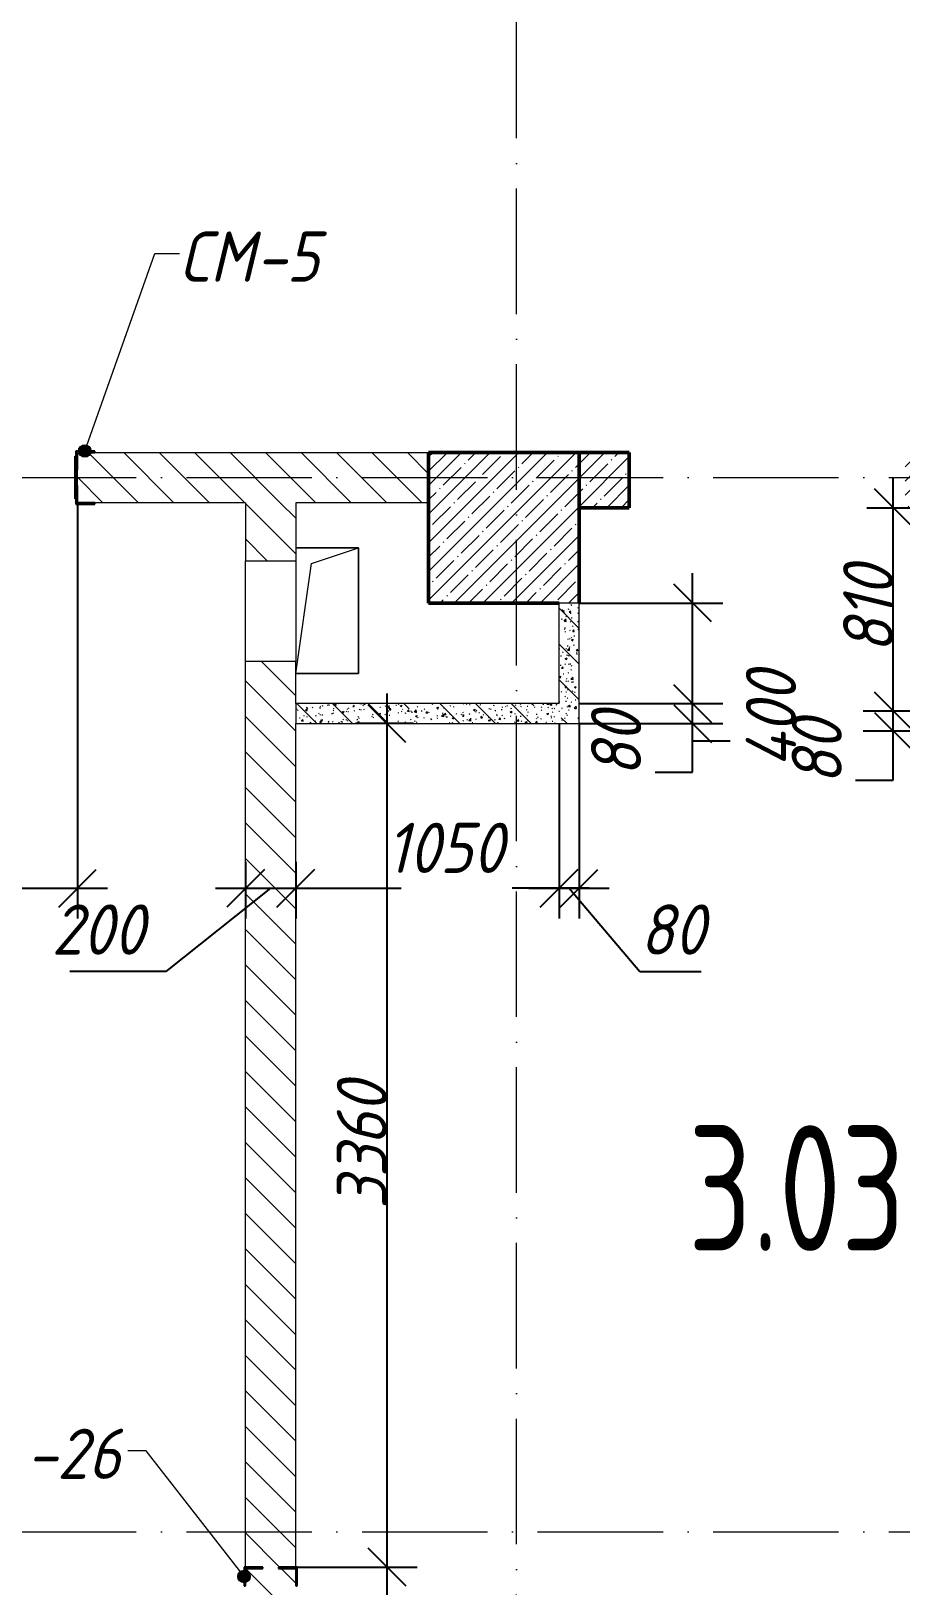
# Model space of a CAD drawing. Header units: millimetres. Extents: x -269418 to 201924, y -5890 to 98643.
# Drawn here: x 23975 to 27443, y 3385 to 9579 of the extents above; entities that cross this region are included whole.
import ezdxf

# ---------------------------------------------------------------- set-up
doc = ezdxf.new("R2010")
doc.units = ezdxf.units.MM
doc.linetypes.add('50_200_ШТРИХ_1Т_ш5_п1_п1_', pattern=[700, 500, -100, 0, -100])
for name, color, linetype, lineweight in [('A-ANNO-DIMS', 7, 'Continuous', 9), ('A-AREA-IDEN', 7, 'Continuous', 9), ('A-FLOR', 7, 'Continuous', 9), ('A-GENM', 7, 'Continuous', 9), ('A-GENM-1', 7, 'Continuous', 25), ('A-GENM-IDEN', 7, 'Continuous', 9), ('A-WALL-3', 7, 'Continuous', 50), ('A-WALL-PATT-2', 7, 'Continuous', 5), ('I-WALL', 7, 'Continuous', 5), ('S-COLS', 7, 'Continuous', 9), ('S-COLS-1', 7, 'Continuous', 5), ('S-COLS-2', 7, 'Continuous', 50), ('Оси-1', 7, '50_200_ШТРИХ_1Т_ш5_п1_п1_', 9)]:
    doc.layers.add(name, color=color, linetype=linetype, lineweight=lineweight)
for name, color, linetype, lineweight, true_color in [('A-WALL-9', 7, 'Continuous', 5, 0x0070df), ('A-WALL-FNSH-2', 7, 'Continuous', 13, 0xce0000), ('A-WALL-FNSH-4', 7, 'Continuous', 13, 0x0070df), ('A-WALL-PATT-1', 7, 'Continuous', 5, 0xce0000), ('A-WALL-PATT-4', 7, 'Continuous', 5, 0x0070df)]:
    doc.layers.add(name, color=color, linetype=linetype, lineweight=lineweight, true_color=true_color)
doc.styles.add('ISOCPEUR_I_2', font='isocpeui.ttf', dxfattribs={"width": 0.9, "height": 200})
doc.styles.add('СПДС', font='ГОСТ тип А.ttf', dxfattribs={"width": 0.9})
doc.dimstyles.new('ISO-2_0_0_9К_СРЕДНИЙ', dxfattribs={"dimscale": 304.8, "dimtxt": 199.196235, "dimasz": 0.492126, "dimexe": 0.393701, "dimexo": 0, "dimgap": 0, "dimtad": 1, "dimdec": 0, "dimzin": 0, "dimdsep": 46, "dimtxsty": 'ISOCPEUR_I_2', "dimblk1": 'OBLIQUE', "dimblk2": 'OBLIQUE', "dimsah": 1, "dimcen": 0.09, "dimdle": 0.393701, "dimazin": 0, "dimtfac": 1, "dimtdec": 4, "dimtix": 1, "dimtmove": 2, "dimatfit": 3, "dimfxl": 1, "dimtvp": 1, "dimtolj": 1, "dimtzin": 0, "dimarcsym": 2})
doc.dimstyles.new('ISO-2_0_0_9К_СРЕДНИЙ_1', dxfattribs={"dimscale": 304.8, "dimtxt": 199.196235, "dimasz": 0.492126, "dimexe": 0.393701, "dimexo": 0, "dimgap": 0, "dimtad": 1, "dimdec": 0, "dimzin": 0, "dimdsep": 46, "dimtxsty": 'ISOCPEUR_I_2', "dimblk1": 'OBLIQUE', "dimblk2": 'OBLIQUE', "dimsah": 1, "dimcen": 0.09, "dimdle": 0.393701, "dimazin": 0, "dimtfac": 1, "dimtdec": 4, "dimtix": 1, "dimtmove": 1, "dimatfit": 3, "dimfxl": 1, "dimtvp": 1, "dimtolj": 1, "dimtzin": 0, "dimarcsym": 2})
doc.dimstyles.new('ISO-2_0_0_9К_СРЕДНИЙ_2', dxfattribs={"dimscale": 304.8, "dimtxt": 199.196235, "dimasz": 0.492126, "dimexe": 0.393701, "dimexo": 0, "dimgap": 0, "dimtad": 1, "dimdec": 0, "dimzin": 0, "dimdsep": 46, "dimtxsty": 'ISOCPEUR_I_2', "dimblk1": 'OBLIQUE', "dimblk2": 'OBLIQUE', "dimsah": 1, "dimcen": 0.09, "dimdle": 0.393701, "dimazin": 0, "dimtfac": 1, "dimtdec": 4, "dimtix": 1, "dimtmove": 0, "dimatfit": 3, "dimfxl": 1, "dimtvp": 1, "dimtolj": 1, "dimtzin": 0, "dimarcsym": 2})
pattern_1 = [(135, (0, 0), (-70.71068, -70.71068), [])]
pattern_2 = [(50, (0, 0), (72.87376, -6.37607), [7.62, -83.82]), (355, (0, 0), (-14.09699, 76.42244), [6.096, -67.056]), (100.451, (6.07, -0.53), (58.77696, 70.04687), [6.476, -71.236]), (46.184, (0, 20.32), (108.43142, -16.81745), [11.43, -125.73]), (96.636, (9.04, 18.92), (94.961, 98.9709), [9.714, -106.854]), (351.184, (0, 20.32), (94.96227, 98.9702), [9.144, -100.584]), (21, (10.16, 15.24), (60.64565, -40.90654), [7.62, -83.82]), (326, (10.16, 15.24), (24.72083, 73.67493), [6.096, -67.056]), (71.451, (15.214, 11.83), (85.36689, 32.76874), [6.476, -71.236]), (37.5, (0, 0), (1.235525, 33.822432), [3.353, -62.89, 3.353, -64.719, -67.31]), (37.5, (0, 0), (1.235525, 33.822432), [-134.315, 3.353, -63.957]), (7.5, (0, 0), (26.728146, 40.07255), [3.353, -35.458, 3.353, -61.366, -25.654]), (7.5, (0, 0), (26.728146, 40.07255), [-103.53, 3.353, -22.301]), (327.5, (-22.657, 0), (54.236318, -2.292117), [3.353, -22.047, 3.353, -75.895, -105.156]), (327.5, (-22.657, 0), (54.236318, -2.292117), [-104.648, 3.353, -101.803]), (317.5, (-32.817, 0), (59.25158, 10.17014), [3.353, -29.667, 3.353, -49.276, -74.676]), (317.5, (-32.817, 0), (59.25158, 10.17014), [-85.649, 3.353, -71.323])]
pattern_3 = [(135, (0, 0), (-142.5612, -142.5612), []), (135, (142.56, 0), (-142.5612, -142.5612), [252.016, -50.403, 3.353, -47.05])]
pattern_4 = [(45, (0, 0), (-57.02463, 57.02463), []), (45, (57.025, 0), (-57.02463, 57.02463), [100.806, -20.161, 3.353, -16.808])]

# ---------------------------------------------------------------- blocks, each defined once
blk = doc.blocks.new('AR_Отверстие прямоугольное _в плите_ - AR_Отверстие прямоугольное _в плите_-24428856-АР1_1_Кладочный план 3 этажа')
at = {"layer": 'A-GENM'}
for p, q in [((125, 250), (-125, 250)), ((-62.5, 187.5), (125, 250)), ((125, -250), (125, 250)), ((-125, -250), (-62.5, 187.5)), ((-125, -250), (125, -250))]:
    blk.add_line(p, q, dxfattribs=at)
blk = doc.blocks.new('Фахверк_СКБ_Уголок - Ф-26_200х3950 h-32688301-АР1_1_Кладочный план 3 этажа')
at = {"layer": 'A-GENM-1'}
for p, q in [((200, 156), (125, 156)), ((125, 156), (125, 81)), ((131, 81), (131, 150)), ((131, 150), (200, 150)), ((200, 150), (200, 156)), ((125, 81), (131, 81)), ((131, 19), (125, 19)), ((125, 19), (125, -56)), ((131, -50), (131, 19)), ((125, -56), (200, -56)), ((200, -50), (131, -50)), ((200, -56), (200, -50))]:
    blk.add_line(p, q, dxfattribs=at)
blk = doc.blocks.new('Фахверк_СКБ_Уголок_Тип 2 - СМ-5_200х2480h-30007438-АР1_1_Кладочный план 3 этажа')
at = {"layer": 'A-GENM-1'}
for p, q in [((125, 156), (125, 81)), ((200, 156), (125, 156)), ((131, 81), (131, 150)), ((131, 150), (200, 150)), ((200, 150), (200, 156)), ((125, 81), (131, 81)), ((131, 19), (125, 19)), ((125, 19), (125, -56)), ((131, -50), (131, 19)), ((125, -56), (200, -56)), ((200, -50), (131, -50)), ((200, -56), (200, -50))]:
    blk.add_line(p, q, dxfattribs=at)
blk = doc.blocks.new('Стойка_Влож_Полоса боковая - Полоса-27101091-АР1_1_Кладочный план 3 этажа')
at = {"layer": 'A-GENM'}
for p, q in [((-5, 85), (0, 85)), ((-5, -85), (-5, 85)), ((0, 31), (0, -31)), ((0, -85), (-5, -85))]:
    blk.add_line(p, q, dxfattribs=at)
blk = doc.blocks.new('_Oblique')
at = {"color": 0, "linetype": 'ByBlock', "lineweight": -2}
blk.add_line((-0.5, -0.5), (0.5, 0.5), dxfattribs=at)
blk = doc.blocks.new('DIMBLOCK189-АР1_1_Кладочный план 3 этажа')
at = {"layer": 'A-ANNO-DIMS', "color": 0, "lineweight": -2, "transparency": 16777216}
for p, q in [((24830, 6269.9), (24830, 6043.9)), ((25030, 6269.9), (25030, 6043.9)), ((24930, 6163.9), (24511.9, 5833)), ((24710, 6163.9), (25150, 6163.9)), ((24511.9, 5833), (24129.5, 5833))]:
    blk.add_line(p, q, dxfattribs=at)
at = {"layer": 'Defpoints', "color": 0, "transparency": 16777216}
for p in [(24830, 6269.9), (25030, 6269.9), (25030, 6163.9)]:
    blk.add_point(p, dxfattribs=at)
at = {"layer": 'A-ANNO-DIMS', "color": 0, "lineweight": -2, "transparency": 16777216, "xscale": 150, "yscale": 150, "zscale": 150, "rotation": 180}
blk.add_blockref('_Oblique', (24830, 6163.9), dxfattribs=at)
at = {"layer": 'A-ANNO-DIMS', "color": 0, "lineweight": -2, "transparency": 16777216, "xscale": 150, "yscale": 150, "zscale": 150}
blk.add_blockref('_Oblique', (25030, 6163.9), dxfattribs=at)
at = {"layer": 'A-ANNO-DIMS', "color": 0, "transparency": 16777216, "insert": (24056.8, 6099.7), "char_height": 200, "width": 455.087, "attachment_point": 1, "line_spacing_factor": 1.149209, "style": 'ISOCPEUR_I_2'}
blk.add_mtext('\\A1;200', dxfattribs=at)
blk = doc.blocks.new('DIMBLOCK190-АР1_1_Кладочный план 3 этажа')
at = {"layer": 'A-ANNO-DIMS', "color": 0, "lineweight": -2, "transparency": 16777216}
for p, q in [((26080, 6818.9), (26080, 6043.9)), ((25030, 6269.9), (25030, 6043.9)), ((24910, 6163.9), (25450.3, 6163.9)), ((26200, 6163.9), (25892.5, 6163.9))]:
    blk.add_line(p, q, dxfattribs=at)
at = {"layer": 'Defpoints', "color": 0, "transparency": 16777216}
for p in [(26080, 6818.9), (25030, 6269.9), (26080, 6163.9)]:
    blk.add_point(p, dxfattribs=at)
at = {"layer": 'A-ANNO-DIMS', "color": 0, "lineweight": -2, "transparency": 16777216, "xscale": 150, "yscale": 150, "zscale": 150, "rotation": 180}
blk.add_blockref('_Oblique', (25030, 6163.9), dxfattribs=at)
at = {"layer": 'A-ANNO-DIMS', "color": 0, "lineweight": -2, "transparency": 16777216, "xscale": 150, "yscale": 150, "zscale": 150}
blk.add_blockref('_Oblique', (26080, 6163.9), dxfattribs=at)
at = {"layer": 'A-ANNO-DIMS', "color": 0, "transparency": 16777216, "insert": (25391, 6425.2), "char_height": 200, "width": 560.814, "attachment_point": 1, "line_spacing_factor": 1.149209, "style": 'ISOCPEUR_I_2'}
blk.add_mtext('\\A1;1050', dxfattribs=at)
blk = doc.blocks.new('DIMBLOCK191-АР1_1_Кладочный план 3 этажа')
at = {"layer": 'A-ANNO-DIMS', "color": 0, "lineweight": -2, "transparency": 16777216}
for p, q in [((26080, 6818.9), (26080, 6043.9)), ((26160, 6820), (26160, 6043.9)), ((25960, 6163.9), (26280, 6163.9)), ((26120, 6163.9), (26402.7, 5833)), ((26402.7, 5833), (26646.5, 5833))]:
    blk.add_line(p, q, dxfattribs=at)
at = {"layer": 'Defpoints', "color": 0, "transparency": 16777216}
for p in [(26080, 6818.9), (26160, 6820), (26160, 6163.9)]:
    blk.add_point(p, dxfattribs=at)
at = {"layer": 'A-ANNO-DIMS', "color": 0, "lineweight": -2, "transparency": 16777216, "xscale": 150, "yscale": 150, "zscale": 150, "rotation": 180}
blk.add_blockref('_Oblique', (26080, 6163.9), dxfattribs=at)
at = {"layer": 'A-ANNO-DIMS', "color": 0, "lineweight": -2, "transparency": 16777216, "xscale": 150, "yscale": 150, "zscale": 150}
blk.add_blockref('_Oblique', (26160, 6163.9), dxfattribs=at)
at = {"layer": 'A-ANNO-DIMS', "color": 0, "transparency": 16777216, "insert": (26402.7, 6099.7), "char_height": 200, "width": 303.391, "attachment_point": 1, "line_spacing_factor": 1.149209, "style": 'ISOCPEUR_I_2'}
blk.add_mtext('\\A1;80', dxfattribs=at)
blk = doc.blocks.new('DIMBLOCK199-АР1_1_Кладочный план 3 этажа')
at = {"layer": 'A-ANNO-DIMS', "color": 0, "lineweight": -2, "transparency": 16777216}
for p, q in [((24160, 7700), (24160, 6043.9)), ((22510, 7070), (22510, 6043.9)), ((22390, 6163.9), (24280, 6163.9))]:
    blk.add_line(p, q, dxfattribs=at)
at = {"layer": 'Defpoints', "color": 0, "transparency": 16777216}
for p in [(24160, 7700), (22510, 7070), (24160, 6163.9)]:
    blk.add_point(p, dxfattribs=at)
at = {"layer": 'A-ANNO-DIMS', "color": 0, "lineweight": -2, "transparency": 16777216, "xscale": 150, "yscale": 150, "zscale": 150, "rotation": 180}
blk.add_blockref('_Oblique', (22510, 6163.9), dxfattribs=at)
at = {"layer": 'A-ANNO-DIMS', "color": 0, "lineweight": -2, "transparency": 16777216, "xscale": 150, "yscale": 150, "zscale": 150}
blk.add_blockref('_Oblique', (24160, 6163.9), dxfattribs=at)
at = {"layer": 'A-ANNO-DIMS', "color": 0, "transparency": 16777216, "insert": (23335, 6263.9), "char_height": 200, "width": 560.814, "attachment_point": 5, "style": 'ISOCPEUR_I_2'}
blk.add_mtext('\\A1;1650', dxfattribs=at)
blk = doc.blocks.new('DIMBLOCK221-АР1_1_Кладочный план 3 этажа')
at = {"layer": 'A-ANNO-DIMS', "color": 0, "lineweight": -2, "transparency": 16777216}
for p, q in [((27412.6, 6670), (27412.6, 6990)), ((27628.6, 6870), (27292.6, 6870)), ((27629.7, 6790), (27292.6, 6790)), ((27412.6, 6595.2), (27412.6, 6790)), ((27262.6, 6595.2), (27412.6, 6595.2))]:
    blk.add_line(p, q, dxfattribs=at)
at = {"layer": 'Defpoints', "color": 0, "transparency": 16777216}
for p in [(27412.6, 6870), (27628.6, 6870), (27629.7, 6790)]:
    blk.add_point(p, dxfattribs=at)
at = {"layer": 'A-ANNO-DIMS', "color": 0, "lineweight": -2, "transparency": 16777216, "xscale": 150, "yscale": 150, "zscale": 150}
for p, rotation in [((27412.6, 6870), 90), ((27412.6, 6790), 270)]:
    blk.add_blockref('_Oblique', p, dxfattribs=dict(at, rotation=rotation))
at = {"layer": 'A-ANNO-DIMS', "color": 0, "transparency": 16777216, "insert": (27007.4, 6576.8), "char_height": 200, "width": 303.391, "attachment_point": 1, "rotation": 90, "line_spacing_factor": 1.149209, "style": 'ISOCPEUR_I_2'}
blk.add_mtext('\\A1;80', dxfattribs=at)
blk = doc.blocks.new('DIMBLOCK222-АР1_1_Кладочный план 3 этажа')
at = {"layer": 'A-ANNO-DIMS', "color": 0, "lineweight": -2, "transparency": 16777216}
for p, q in [((27412.6, 6750), (27412.6, 7800)), ((27306.5, 7680), (27532.6, 7680)), ((27628.6, 6870), (27292.6, 6870))]:
    blk.add_line(p, q, dxfattribs=at)
at = {"layer": 'Defpoints', "color": 0, "transparency": 16777216}
for p in [(27306.5, 7680), (27412.6, 7680), (27628.6, 6870)]:
    blk.add_point(p, dxfattribs=at)
at = {"layer": 'A-ANNO-DIMS', "color": 0, "lineweight": -2, "transparency": 16777216, "xscale": 150, "yscale": 150, "zscale": 150}
for p, rotation in [((27412.6, 7680), 90), ((27412.6, 6870), 270)]:
    blk.add_blockref('_Oblique', p, dxfattribs=dict(at, rotation=rotation))
at = {"layer": 'A-ANNO-DIMS', "color": 0, "transparency": 16777216, "insert": (27312.6, 7275), "char_height": 200, "width": 409.118, "attachment_point": 5, "rotation": 90, "style": 'ISOCPEUR_I_2'}
blk.add_mtext('\\A1;810', dxfattribs=at)
blk = doc.blocks.new('DIMBLOCK223-АР1_1_Кладочный план 3 этажа')
at = {"layer": 'A-ANNO-DIMS', "color": 0, "lineweight": -2, "transparency": 16777216}
for p, q in [((26612.6, 6700), (26612.6, 7020)), ((26163, 6900), (26732.6, 6900)), ((26160, 6820), (26732.6, 6820)), ((26612.6, 6626.6), (26612.6, 6820)), ((26462.6, 6626.6), (26612.6, 6626.6))]:
    blk.add_line(p, q, dxfattribs=at)
at = {"layer": 'Defpoints', "color": 0, "transparency": 16777216}
for p in [(26163, 6900), (26612.6, 6900), (26160, 6820)]:
    blk.add_point(p, dxfattribs=at)
at = {"layer": 'A-ANNO-DIMS', "color": 0, "lineweight": -2, "transparency": 16777216, "xscale": 150, "yscale": 150, "zscale": 150}
for p, rotation in [((26612.6, 6900), 90), ((26612.6, 6820), 270)]:
    blk.add_blockref('_Oblique', p, dxfattribs=dict(at, rotation=rotation))
at = {"layer": 'A-ANNO-DIMS', "color": 0, "transparency": 16777216, "insert": (26207.4, 6608.2), "char_height": 200, "width": 303.391, "attachment_point": 1, "rotation": 90, "line_spacing_factor": 1.149209, "style": 'ISOCPEUR_I_2'}
blk.add_mtext('\\A1;80', dxfattribs=at)
blk = doc.blocks.new('DIMBLOCK224-АР1_1_Кладочный план 3 этажа')
at = {"layer": 'A-ANNO-DIMS', "color": 0, "lineweight": -2, "transparency": 16777216}
for p, q in [((26612.6, 6780), (26612.6, 7420)), ((26160, 7300), (26732.6, 7300)), ((26163, 6900), (26732.6, 6900)), ((26612.6, 6750), (26612.6, 6900)), ((26762.6, 6750), (26612.6, 6750))]:
    blk.add_line(p, q, dxfattribs=at)
at = {"layer": 'Defpoints', "color": 0, "transparency": 16777216}
for p in [(26160, 7300), (26612.6, 7300), (26163, 6900)]:
    blk.add_point(p, dxfattribs=at)
at = {"layer": 'A-ANNO-DIMS', "color": 0, "lineweight": -2, "transparency": 16777216, "xscale": 150, "yscale": 150, "zscale": 150}
for p, rotation in [((26612.6, 7300), 90), ((26612.6, 6900), 270)]:
    blk.add_blockref('_Oblique', p, dxfattribs=dict(at, rotation=rotation))
at = {"layer": 'A-ANNO-DIMS', "color": 0, "transparency": 16777216, "insert": (26824.9, 6646.6), "char_height": 200, "width": 473.474, "attachment_point": 1, "rotation": 90, "line_spacing_factor": 1.149209, "style": 'ISOCPEUR_I_2'}
blk.add_mtext('\\A1;400', dxfattribs=at)
blk = doc.blocks.new('DIMBLOCK285-АР1_1_Кладочный план 3 этажа')
at = {"layer": 'A-ANNO-DIMS', "color": 0, "lineweight": -2, "transparency": 16777216}
for p, q in [((25393.8, 6940), (25393.8, 3340)), ((25499.8, 6820), (25273.8, 6820)), ((25036, 3460), (25513.8, 3460))]:
    blk.add_line(p, q, dxfattribs=at)
at = {"layer": 'Defpoints', "color": 0, "transparency": 16777216}
for p in [(25499.8, 6820), (25036, 3460), (25393.8, 3460)]:
    blk.add_point(p, dxfattribs=at)
at = {"layer": 'A-ANNO-DIMS', "color": 0, "lineweight": -2, "transparency": 16777216, "xscale": 150, "yscale": 150, "zscale": 150}
for p, rotation in [((25393.8, 6820), 90), ((25393.8, 3460), 270)]:
    blk.add_blockref('_Oblique', p, dxfattribs=dict(at, rotation=rotation))
at = {"layer": 'A-ANNO-DIMS', "color": 0, "transparency": 16777216, "insert": (25293.8, 5140), "char_height": 200, "width": 606.782, "attachment_point": 5, "rotation": 90, "style": 'ISOCPEUR_I_2'}
blk.add_mtext('\\A1;3360', dxfattribs=at)
blk = doc.blocks.new('DIMBLOCK286-АР1_1_Кладочный план 3 этажа')
at = {"layer": 'A-ANNO-DIMS', "color": 0, "lineweight": -2, "transparency": 16777216}
for p, q in [((25393.8, 3580), (25393.8, -20)), ((25036, 3460), (25513.8, 3460)), ((25499.8, 100), (25273.8, 100))]:
    blk.add_line(p, q, dxfattribs=at)
at = {"layer": 'Defpoints', "color": 0, "transparency": 16777216}
for p in [(25036, 3460), (25393.8, 100), (25499.8, 100)]:
    blk.add_point(p, dxfattribs=at)
at = {"layer": 'A-ANNO-DIMS', "color": 0, "lineweight": -2, "transparency": 16777216, "xscale": 150, "yscale": 150, "zscale": 150}
for p, rotation in [((25393.8, 3460), 90), ((25393.8, 100), 270)]:
    blk.add_blockref('_Oblique', p, dxfattribs=dict(at, rotation=rotation))
at = {"layer": 'A-ANNO-DIMS', "color": 0, "transparency": 16777216, "insert": (25293.8, 1780), "char_height": 200, "width": 606.782, "attachment_point": 5, "rotation": 90, "style": 'ISOCPEUR_I_2'}
blk.add_mtext('\\A1;3360', dxfattribs=at)

msp = doc.modelspace()

# ---------------------------------------------------------------- hatches: boundary and pattern name
at = {"layer": 'A-GENM-IDEN'}
h = msp.add_hatch(color=256, dxfattribs=at)
edge = h.paths.add_edge_path(flags=0)
edge.add_arc((24189, 7906), 25, 0, 360)
h = msp.add_hatch(color=256, dxfattribs=at)
edge = h.paths.add_edge_path(flags=0)
edge.add_arc((24824, 3422.5), 25, 0, 360)
at = {"layer": 'A-WALL-PATT-1'}
h = msp.add_hatch(dxfattribs=at)
h.set_pattern_fill('FP_1', color=256, style=0, pattern_type=2)
h.set_pattern_definition(pattern_1)
h.paths.add_polyline_path([(24229, 7700), (25560, 7700), (25560, 7900), (24160, 7900), (24160, 7700)], flags=0)
h = msp.add_hatch(dxfattribs=at)
h.set_pattern_fill('FP_1', color=256, style=0, pattern_type=2)
h.set_pattern_definition(pattern_1)
h.paths.add_polyline_path([(24899, 100), (25030, 100), (25030, 3454), (24961, 3454), (24961, 3460), (25030, 3460), (25030, 7069), (24830, 7069), (24830, 3460), (24899, 3460), (24899, 3454), (24830, 3454), (24830.2, 106), (24899, 106)], flags=0)
h.paths.add_polyline_path([(25030, 7469), (25030, 7700), (24830, 7700), (24830, 7469)], flags=0)
at = {"layer": 'A-WALL-PATT-2'}
h = msp.add_hatch(dxfattribs=at)
h.set_pattern_fill('FP_4', color=256, style=0, pattern_type=2)
h.set_pattern_definition(pattern_4)
h.paths.add_polyline_path([(28723.4, 7680), (29209.7, 7680), (29209.7, 7900), (28109.7, 7900), (28109.7, 7680), (28189.7, 7680)], flags=0)
h.paths.add_polyline_path([(26360, 7680), (26360, 7900), (26160, 7900), (26160, 7680)], flags=0)
h.paths.add_polyline_path([(27460, 7680), (27709.7, 7680), (27709.7, 7900), (27460, 7900)], flags=0)
at = {"layer": 'A-WALL-PATT-4'}
h = msp.add_hatch(dxfattribs=at)
h.set_pattern_fill('FP_6', color=256, style=0, pattern_type=2)
h.set_pattern_definition(pattern_2)
h.paths.add_polyline_path([(26160, 6820), (26160, 7300), (26080, 7300), (26080, 6820)], flags=0)
h = msp.add_hatch(dxfattribs=at)
h.set_pattern_fill('FP_7', color=256, style=0, pattern_type=2)
h.set_pattern_definition(pattern_3)
h.paths.add_polyline_path([(26160, 6820), (26160, 7300), (26080, 7300), (26080, 6820)], flags=0)
h = msp.add_hatch(dxfattribs=at)
h.set_pattern_fill('FP_6', color=256, style=0, pattern_type=2)
h.set_pattern_definition(pattern_2)
h.paths.add_polyline_path([(26015.7, 6820), (26080, 6820), (26080, 6900), (25030, 6900), (25030, 6820)], flags=0)
h = msp.add_hatch(dxfattribs=at)
h.set_pattern_fill('FP_7', color=256, style=0, pattern_type=2)
h.set_pattern_definition(pattern_3)
h.paths.add_polyline_path([(26015.7, 6820), (26080, 6820), (26080, 6900), (25030, 6900), (25030, 6820)], flags=0)
at = {"layer": 'S-COLS-1'}
h = msp.add_hatch(dxfattribs=at)
h.set_pattern_fill('FP_4', color=256, style=0, pattern_type=2)
h.set_pattern_definition(pattern_4)
h.paths.add_polyline_path([(26080, 7300), (26160, 7300), (26160, 7900), (25560, 7900), (25560, 7300), (26015.7, 7300)], flags=0)

# ---------------------------------------------------------------- linework, layer by layer
at = {"layer": 'A-FLOR'}
for p, q in [((25030, 7520), (25280, 7520)), ((25280, 7520), (25280, 7020)), ((25280, 7020), (25030, 7020))]:
    msp.add_line(p, q, dxfattribs=at)
at = {"layer": 'A-GENM-IDEN'}
for p, q in [((24189, 7906), (24468, 8692.9)), ((24468, 8692.9), (24566.8, 8692.9)), ((24433.9, 3923.7), (24360.9, 3923.7)), ((24824, 3422.5), (24433.9, 3923.7))]:
    msp.add_line(p, q, dxfattribs=at)
for centre in [(24189, 7906), (24824, 3422.5)]:
    msp.add_circle(centre, 25, dxfattribs=at)
at = {"layer": 'A-WALL-3'}
for p, q in [((26160, 7680), (26160, 7900)), ((26160, 7900), (26360, 7900)), ((26360, 7680), (26360, 7900)), ((26160, 7680), (26360, 7680))]:
    msp.add_line(p, q, dxfattribs=at)
at = {"layer": 'A-WALL-9'}
for p, q in [((26160, 7300), (26080, 7300)), ((25030, 6900), (25030, 6820))]:
    msp.add_line(p, q, dxfattribs=at)
at = {"layer": 'A-WALL-FNSH-2'}
for p, q in [((24229, 7900), (25560, 7900)), ((25560, 7700), (25560, 7900)), ((24160, 7769), (24160, 7831)), ((24830, 7700), (24229, 7700)), ((24830, 7700), (24830, 7469)), ((25030, 7700), (25030, 7469)), ((25560, 7700), (25030, 7700)), ((24830, 7469), (25030, 7469)), ((24830, 3460), (24830, 7069)), ((24830, 7069), (25030, 7069)), ((25030, 6900), (25030, 7069)), ((25030, 3460), (25030, 6820))]:
    msp.add_line(p, q, dxfattribs=at)
at = {"layer": 'A-WALL-FNSH-4'}
for p, q in [((26080, 6900), (26080, 7300)), ((26160, 6820), (26160, 7300)), ((26080, 6900), (25030, 6900)), ((25030, 6820), (26160, 6820))]:
    msp.add_line(p, q, dxfattribs=at)
at = {"layer": 'I-WALL'}
for p, q in [((24830, 7069), (24830, 7469)), ((25030, 7469), (25030, 7069))]:
    msp.add_line(p, q, dxfattribs=at)
at = {"layer": 'S-COLS'}
msp.add_line((26160, 7300), (26080, 7300), dxfattribs=at)
at = {"layer": 'S-COLS-2'}
for p, q in [((25560, 7300), (25560, 7900)), ((25560, 7900), (26160, 7900)), ((26160, 7300), (26160, 7900)), ((26080, 7300), (25560, 7300))]:
    msp.add_line(p, q, dxfattribs=at)
at = {"layer": 'Оси-1'}
for p, q in [((25910, -4150), (25910, 28636.9)), ((-6210, 7800), (125951.6, 7800)), ((-6210, 3600), (125951.6, 3600))]:
    msp.add_line(p, q, dxfattribs=at)

# ---------------------------------------------------------------- block references
at = {"layer": 'A-GENM'}
for name, p in [('Стойка_Влож_Полоса боковая - Полоса-27101091-АР1_1_Кладочный план 3 этажа', (24154, 7800)), ('AR_Отверстие прямоугольное _в плите_ - AR_Отверстие прямоугольное _в плите_-24428856-АР1_1_Кладочный план 3 этажа', (25155, 7270))]:
    msp.add_blockref(name, p, dxfattribs=at)
at = {"layer": 'A-GENM-1'}
msp.add_blockref('Фахверк_СКБ_Уголок_Тип 2 - СМ-5_200х2480h-30007438-АР1_1_Кладочный план 3 этажа', (24029, 7750), dxfattribs=at)
at = {"layer": 'A-GENM-1', "rotation": 269.9999999999999}
msp.add_blockref('Фахверк_СКБ_Уголок - Ф-26_200х3950 h-32688301-АР1_1_Кладочный план 3 этажа', (24880, 3585), dxfattribs=at)

# ---------------------------------------------------------------- texts
at = {"layer": 'A-AREA-IDEN', "insert": (26594.4, 5219.7), "char_height": 500, "width": 1327.594, "attachment_point": 1, "style": 'СПДС'}
msp.add_mtext('3.03', dxfattribs=at)
at = {"layer": 'A-GENM-IDEN', "char_height": 200, "attachment_point": 1, "style": 'ISOCPEUR_I_2'}
for s, insert, width in [('СМ', (24566.8, 8780.5), 367.975), ('-5', (24870.4, 8780.5), 317.468), ('-26', (23955.9, 4011.3), 476.202)]:
    msp.add_mtext(s, dxfattribs=dict(at, insert=insert, width=width))

# ---------------------------------------------------------------- dimensions: what is measured, and where the dimension line sits
at = {"layer": 'A-ANNO-DIMS'}
for base, p1, p2, override, picture, middle in [((27412.6, 7680), (27628.6, 6870), (27306.5, 7680), {"dimpost": '<>', "dimfxl": 871.696597}, 'DIMBLOCK222-АР1_1_Кладочный план 3 этажа', (27312.6, 7275)), ((25393.8, 3460), (25499.8, 6820), (25036, 3460), {"dimpost": '<>', "dimfxl": 3391.8644}, 'DIMBLOCK285-АР1_1_Кладочный план 3 этажа', (25293.8, 5140)), ((25393.8, 100), (25036, 3460), (25499.8, 100), {"dimpost": '<>', "dimfxl": 3391.8644}, 'DIMBLOCK286-АР1_1_Кладочный план 3 этажа', (25293.8, 1780))]:
    dim = msp.add_linear_dim(base=base, p1=p1, p2=p2, angle=90, dimstyle='ISO-2_0_0_9К_СРЕДНИЙ_2', override=override, dxfattribs=at)
    dim.commit()
    dim.dimension.update_dxf_attribs({"geometry": picture, "text_midpoint": middle})
dim = msp.add_linear_dim(base=(24160, 6163.9), p1=(22510, 7070), p2=(24160, 7700), dimstyle='ISO-2_0_0_9К_СРЕДНИЙ_2', override={"dimpost": '<>', "dimfxl": 1766.182324}, dxfattribs=at)
dim.commit()
dim.dimension.update_dxf_attribs({"geometry": 'DIMBLOCK199-АР1_1_Кладочный план 3 этажа', "text_midpoint": (23335, 6263.9)})
for base, p1, p2, override, picture, middle in [((26612.6, 7300), (26163, 6900), (26160, 7300), {"dimpost": '<>', "dimfxl": 400.011613}, 'DIMBLOCK224-АР1_1_Кладочный план 3 этажа', (26931.3, 6799.8)), ((26612.6, 6900), (26160, 6820), (26163, 6900), {"dimpost": '<>', "dimfxl": 80.058043}, 'DIMBLOCK223-АР1_1_Кладочный план 3 этажа', (26484.6, 6626.6)), ((27412.6, 6870), (27629.7, 6790), (27628.6, 6870), {"dimpost": '<>', "dimfxl": 80.007602}, 'DIMBLOCK221-АР1_1_Кладочный план 3 этажа', (27284.6, 6595.2))]:
    dim = msp.add_linear_dim(base=base, p1=p1, p2=p2, angle=90, dimstyle='ISO-2_0_0_9К_СРЕДНИЙ_1', override=override, dxfattribs=at)
    dim.commit()
    dim.dimension.update_dxf_attribs({"geometry": picture, "text_midpoint": middle, "dimtype": 160, "text_rotation": 90})
for base, p1, p2, dimstyle, override, picture, middle in [((26080, 6163.9), (25030, 6269.9), (26080, 6818.9), 'ISO-2_0_0_9К_СРЕДНИЙ', {"dimpost": '<>', "dimfxl": 1184.849136}, 'DIMBLOCK190-АР1_1_Кладочный план 3 этажа', (25671.4, 6291.8)), ((26160, 6163.9), (26080, 6818.9), (26160, 6820), 'ISO-2_0_0_9К_СРЕДНИЙ_1', {"dimpost": '<>', "dimfxl": 80.007602}, 'DIMBLOCK191-АР1_1_Кладочный план 3 этажа', (26402.7, 5833)), ((25030, 6163.9), (24830, 6269.9), (25030, 6269.9), 'ISO-2_0_0_9К_СРЕДНИЙ_1', {"dimpost": '<>', "dimfxl": 200}, 'DIMBLOCK189-АР1_1_Кладочный план 3 этажа', (24511.9, 5833))]:
    dim = msp.add_linear_dim(base=base, p1=p1, p2=p2, dimstyle=dimstyle, override=override, dxfattribs=at)
    dim.commit()
    dim.dimension.update_dxf_attribs({"geometry": picture, "text_midpoint": middle, "dimtype": 160})

doc.saveas('drawing.dxf')
